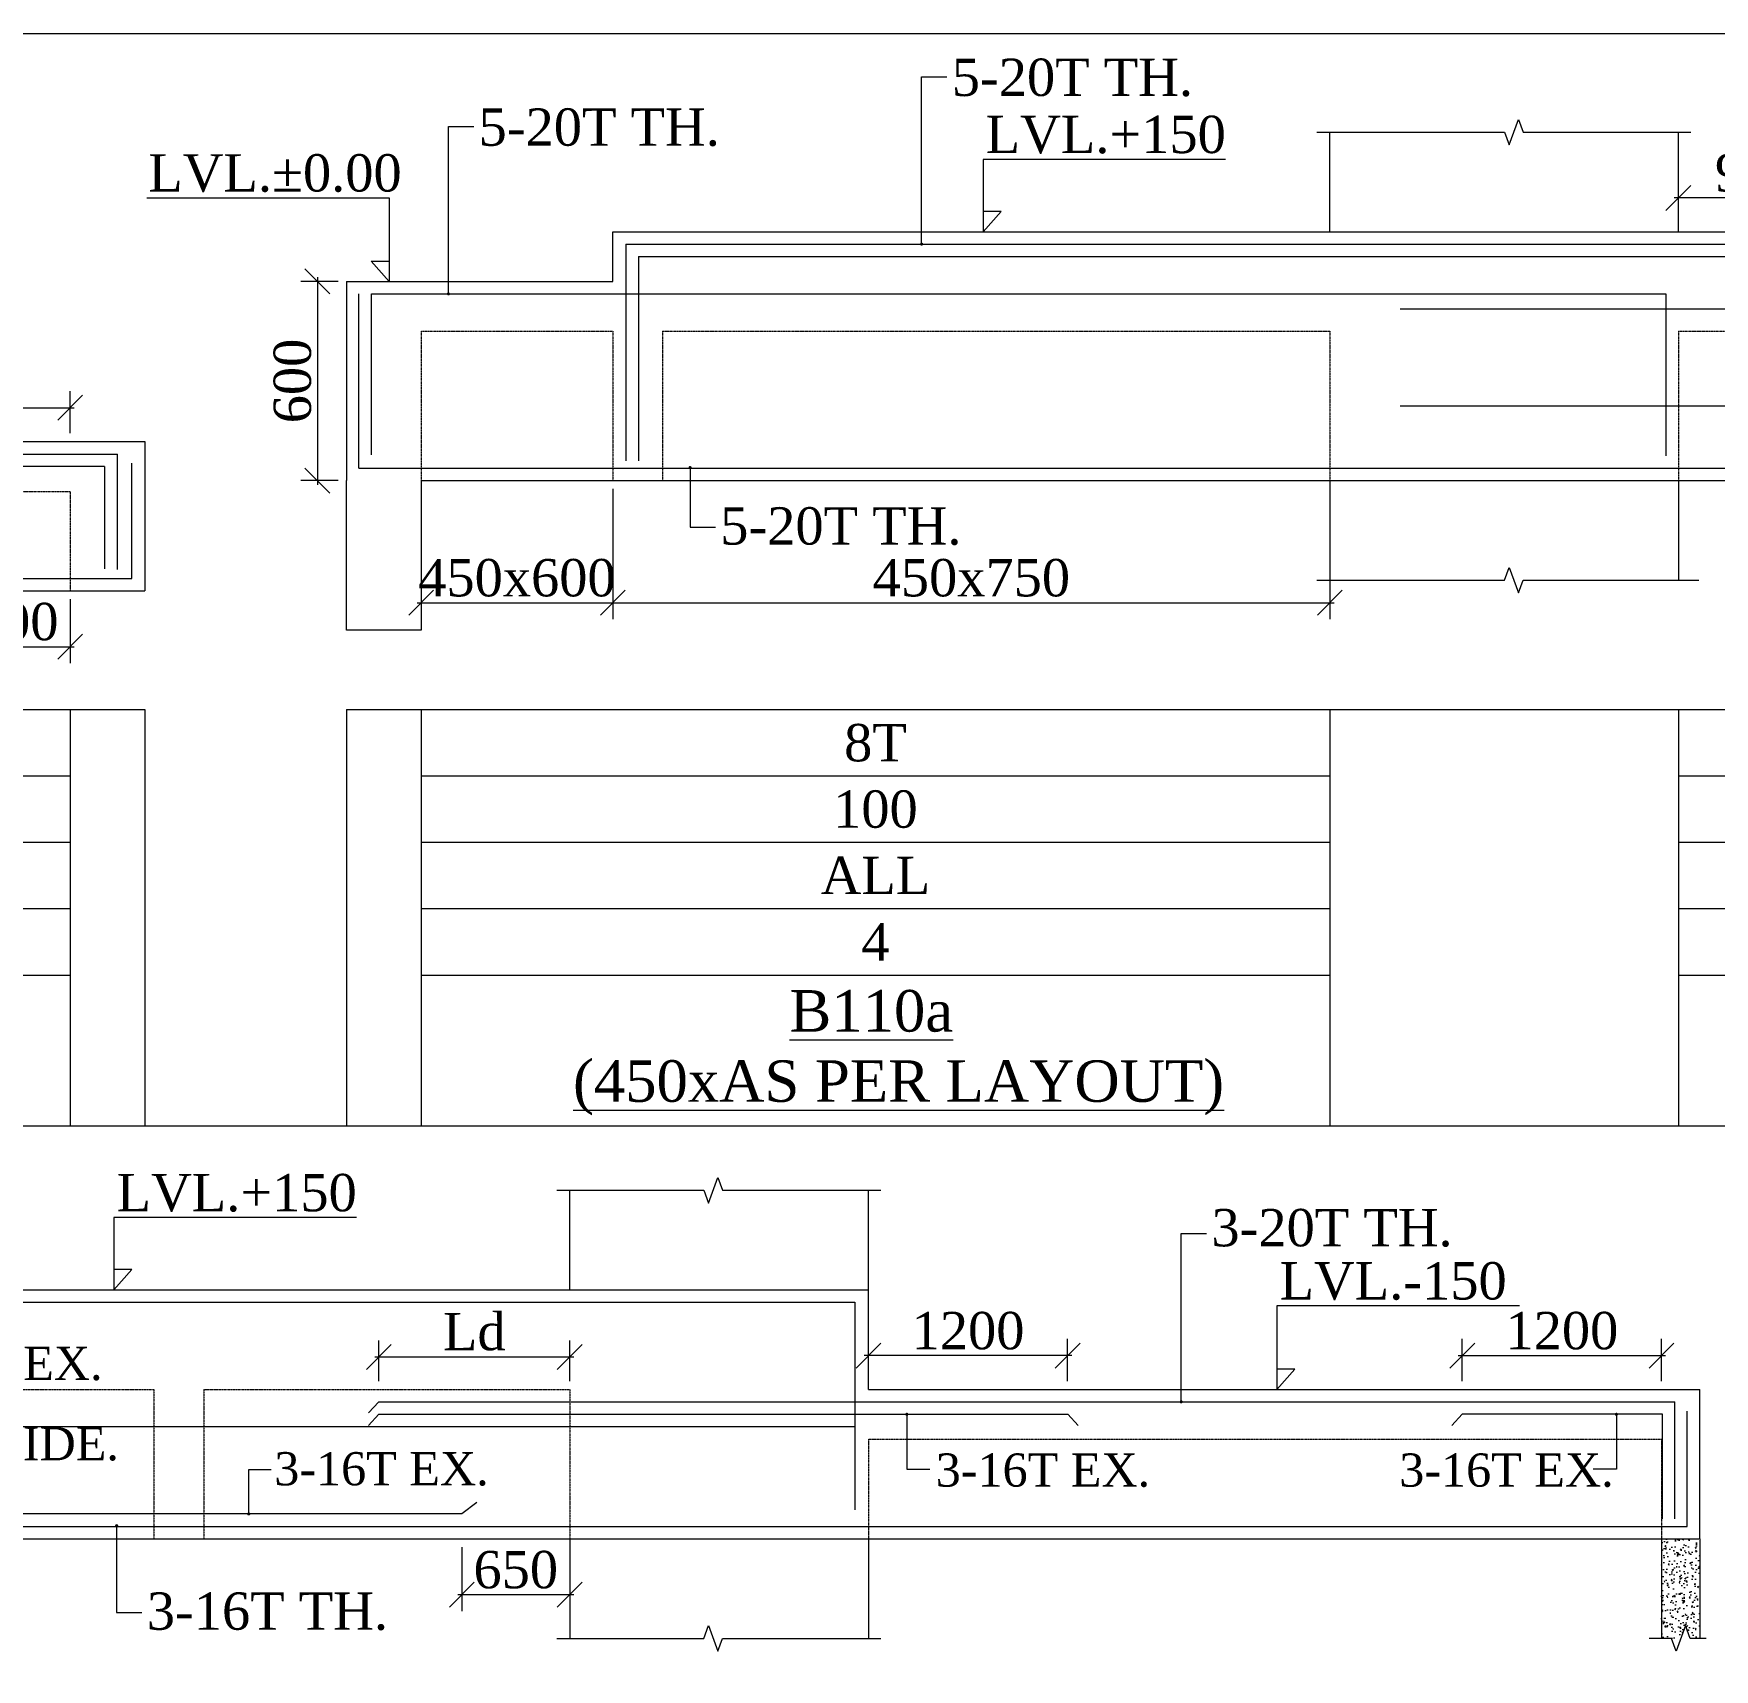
# Model space of a CAD drawing. Header units: millimetres. Extents: x 9781889 to 10654170, y -7852491 to -7608561.
# Drawn here: x 10346951 to 10357078, y -7770074 to -7760218 of the extents above; entities that cross this region are included whole.
import ezdxf
from ezdxf.enums import TextEntityAlignment as Align

# ---------------------------------------------------------------- set-up
doc = ezdxf.new("R2010")
doc.units = ezdxf.units.MM
doc.header["$LTSCALE"] = 10
doc.header["$PDMODE"] = 3
doc.linetypes.add('HIDDEN', pattern=[0.375, 0.25, -0.125])
for name, color, linetype, lineweight in [('LVL', 3, 'Continuous', 0), ('S-CUT OUT LINE', 9, 'Continuous', 0), ('S-DIM L.S.', 7, 'Continuous', 0), ('S-HATCH', 8, 'Continuous', 0), ('S-L.S.SECTION', 5, 'Continuous', 0), ('S-L.S.SLAB LINE', 252, 'HIDDEN', 0), ('S-L.S.STEEL', 1, 'Continuous', 9), ('S-L.S.STEEL 1', 6, 'Continuous', 0), ('S-SECTION MARK', 7, 'Continuous', 0), ('S-SHEET', 251, 'Continuous', 0), ('S-TEXT', 7, 'Continuous', 0), ('S-TEXT L.S. BEAM NO.', 30, 'Continuous', 0), ('S-TEXT. L.S.', 7, 'Continuous', 0)]:
    doc.layers.add(name, color=color, linetype=linetype, lineweight=lineweight)
doc.styles.add('135', font='arial.ttf', dxfattribs={"width": 0.8, "height": 135})
doc.styles.get("Standard").update_dxf_attribs({"font": 'arial.ttf'})
doc.styles.add('TEXT', font='times.ttf')
doc.dimstyles.new('75', dxfattribs={"dimtxt": 135, "dimasz": 90, "dimexe": 0.1, "dimexo": 0.03, "dimgap": 0.09, "dimtad": 1, "dimdec": 0, "dimzin": 0, "dimdsep": 46, "dimtxsty": '135', "dimblk": 'ARCHTICK', "dimcen": 0.09, "dimclrd": 256, "dimclre": 256, "dimclrt": 256, "dimadec": 0, "dimazin": 0, "dimtfac": 1, "dimtdec": 0, "dimtofl": 0, "dimtmove": 1, "dimatfit": 3, "dimldrblk": 'DOTSMALL', "dimfxl": 1, "dimtolj": 1, "dimtzin": 0, "dimlwd": -1, "dimlwe": -1, "dimarcsym": 0})
doc.dimstyles.new('SETU_1', dxfattribs={"dimtxt": 200, "dimasz": 150, "dimexe": 100, "dimexo": 50, "dimgap": 35, "dimtad": 1, "dimdec": 0, "dimzin": 0, "dimdsep": 46, "dimtxsty": 'Standard', "dimblk": 'OBLIQUE', "dimcen": 150, "dimdle": 25, "dimclrd": 256, "dimclre": 7, "dimclrt": 256, "dimadec": 0, "dimazin": 0, "dimtfac": 1, "dimtdec": 0, "dimtofl": 0, "dimtmove": 1, "dimatfit": 3, "dimfxl": 1, "dimtolj": 1, "dimtzin": 0, "dimlwd": -1, "dimlwe": 5, "dimarcsym": 1})

# ---------------------------------------------------------------- blocks, each defined once
blk = doc.blocks.new('_ArchTick')
at = {"color": 0, "linetype": 'ByBlock', "const_width": 0.15}
blk.add_lwpolyline([(-0.5, -0.5), (0.5, 0.5)], dxfattribs=at)
blk = doc.blocks.new('_Oblique')
at = {"color": 0, "linetype": 'ByBlock', "lineweight": -2}
blk.add_line((-0.5, -0.5), (0.5, 0.5), dxfattribs=at)
blk = doc.blocks.new('*D781')
at = {"layer": 'Defpoints', "color": 0, "transparency": 16777216}
for p in [(10348836, -7761711), (10348661, -7762911), (10348836, -7762911)]:
    blk.add_point(p, dxfattribs=at)
at = {"layer": 'S-DIM L.S.', "color": 7, "lineweight": 5, "transparency": 16777216}
for p, q in [((10348786, -7761711), (10348561, -7761711)), ((10348786, -7762911), (10348561, -7762911))]:
    blk.add_line(p, q, dxfattribs=at)
at = {"layer": 'S-DIM L.S.', "transparency": 16777216}
blk.add_line((10348661, -7761686), (10348661, -7762936), dxfattribs=at)
at = {"layer": 'S-DIM L.S.', "transparency": 16777216, "xscale": 150, "yscale": 150, "zscale": 150}
for p, rotation in [((10348661, -7761711), 90), ((10348661, -7762911), 270)]:
    blk.add_blockref('_Oblique', p, dxfattribs=dict(at, rotation=rotation))
at = {"layer": 'S-DIM L.S.', "transparency": 16777216, "insert": (10348511, -7762311), "char_height": 225, "attachment_point": 5, "rotation": 90, "style": 'TEXT'}
blk.add_mtext('\\A1;600', dxfattribs=at)
blk = doc.blocks.new('*D782')
at = {"layer": 'Defpoints', "color": 0, "transparency": 16777216}
for p in [(10356861, -7761208), (10356861, -7761411, 0), (10357811, -7761411, 0)]:
    blk.add_point(p, dxfattribs=at)
at = {"layer": 'S-DIM L.S.', "color": 7, "lineweight": 5, "transparency": 16777216}
for p, q in [((10356861, -7761361), (10356861, -7761108)), ((10357811, -7761361), (10357811, -7761108))]:
    blk.add_line(p, q, dxfattribs=at)
at = {"layer": 'S-DIM L.S.', "transparency": 16777216}
blk.add_line((10357836, -7761208), (10356836, -7761208), dxfattribs=at)
at = {"layer": 'S-DIM L.S.', "transparency": 16777216, "xscale": 150, "yscale": 150, "zscale": 150, "rotation": 180}
blk.add_blockref('_Oblique', (10356861, -7761208), dxfattribs=at)
at = {"layer": 'S-DIM L.S.', "transparency": 16777216, "xscale": 150, "yscale": 150, "zscale": 150}
blk.add_blockref('_Oblique', (10357811, -7761208), dxfattribs=at)
at = {"layer": 'S-DIM L.S.', "transparency": 16777216, "insert": (10357336, -7761058), "char_height": 225, "attachment_point": 5, "style": 'TEXT'}
blk.add_mtext('\\A1;950', dxfattribs=at)
blk = doc.blocks.new('*D795')
at = {"layer": 'Defpoints', "color": 0, "transparency": 16777216}
for p in [(10349531, -7769287, 0), (10350181, -7769287, 0), (10350181, -7769623)]:
    blk.add_point(p, dxfattribs=at)
at = {"layer": 'S-DIM L.S.', "color": 7, "lineweight": 5, "transparency": 16777216}
for p, q in [((10349531, -7769337), (10349531, -7769723)), ((10350181, -7769337), (10350181, -7769723))]:
    blk.add_line(p, q, dxfattribs=at)
at = {"layer": 'S-DIM L.S.', "transparency": 16777216}
blk.add_line((10349506, -7769623), (10350206, -7769623), dxfattribs=at)
at = {"layer": 'S-DIM L.S.', "transparency": 16777216, "xscale": 150, "yscale": 150, "zscale": 150, "rotation": 180}
blk.add_blockref('_Oblique', (10349531, -7769623), dxfattribs=at)
at = {"layer": 'S-DIM L.S.', "transparency": 16777216, "xscale": 150, "yscale": 150, "zscale": 150}
blk.add_blockref('_Oblique', (10350181, -7769623), dxfattribs=at)
at = {"layer": 'S-DIM L.S.', "transparency": 16777216, "insert": (10349856, -7769474), "char_height": 225, "attachment_point": 5, "style": 'TEXT'}
blk.add_mtext('\\A1;650', dxfattribs=at)
blk = doc.blocks.new('*D797')
at = {"layer": 'Defpoints', "color": 0, "transparency": 16777216}
for p in [(10351981, -7768183), (10351981, -7768387, 0), (10353181, -7768387, 0)]:
    blk.add_point(p, dxfattribs=at)
at = {"layer": 'S-DIM L.S.', "color": 7, "lineweight": 5, "transparency": 16777216}
for p, q in [((10351981, -7768337), (10351981, -7768083)), ((10353181, -7768337), (10353181, -7768083))]:
    blk.add_line(p, q, dxfattribs=at)
at = {"layer": 'S-DIM L.S.', "transparency": 16777216}
blk.add_line((10353206, -7768183), (10351956, -7768183), dxfattribs=at)
at = {"layer": 'S-DIM L.S.', "transparency": 16777216, "xscale": 150, "yscale": 150, "zscale": 150, "rotation": 180}
blk.add_blockref('_Oblique', (10351981, -7768183), dxfattribs=at)
at = {"layer": 'S-DIM L.S.', "transparency": 16777216, "xscale": 150, "yscale": 150, "zscale": 150}
blk.add_blockref('_Oblique', (10353181, -7768183), dxfattribs=at)
at = {"layer": 'S-DIM L.S.', "transparency": 16777216, "insert": (10352581, -7768034), "char_height": 225, "attachment_point": 5, "style": 'TEXT'}
blk.add_mtext('\\A1;1200', dxfattribs=at)
blk = doc.blocks.new('*D798')
at = {"layer": 'Defpoints', "color": 0, "transparency": 16777216}
for p in [(10356759, -7768183), (10355559, -7768387, 0), (10356759, -7768387, 0)]:
    blk.add_point(p, dxfattribs=at)
at = {"layer": 'S-DIM L.S.', "color": 7, "lineweight": 5, "transparency": 16777216}
for p, q in [((10355559, -7768337), (10355559, -7768083)), ((10356759, -7768337), (10356759, -7768083))]:
    blk.add_line(p, q, dxfattribs=at)
at = {"layer": 'S-DIM L.S.', "transparency": 16777216}
blk.add_line((10355534, -7768183), (10356784, -7768183), dxfattribs=at)
at = {"layer": 'S-DIM L.S.', "transparency": 16777216, "xscale": 150, "yscale": 150, "zscale": 150, "rotation": 180}
blk.add_blockref('_Oblique', (10355559, -7768183), dxfattribs=at)
at = {"layer": 'S-DIM L.S.', "transparency": 16777216, "xscale": 150, "yscale": 150, "zscale": 150}
blk.add_blockref('_Oblique', (10356759, -7768183), dxfattribs=at)
at = {"layer": 'S-DIM L.S.', "transparency": 16777216, "insert": (10356159, -7768034), "char_height": 225, "attachment_point": 5, "style": 'TEXT'}
blk.add_mtext('\\A1;1200', dxfattribs=at)
blk = doc.blocks.new('*D1206')
at = {"layer": 'Defpoints', "color": 0, "transparency": 16777216}
for p in [(10349031, -7768192), (10349031, -7768387, 0), (10350181, -7768387, 0)]:
    blk.add_point(p, dxfattribs=at)
at = {"layer": 'S-DIM L.S.', "color": 7, "lineweight": 5, "transparency": 16777216}
for p, q in [((10349031, -7768337), (10349031, -7768092)), ((10350181, -7768337), (10350181, -7768092))]:
    blk.add_line(p, q, dxfattribs=at)
at = {"layer": 'S-DIM L.S.', "transparency": 16777216}
blk.add_line((10350206, -7768192), (10349006, -7768192), dxfattribs=at)
at = {"layer": 'S-DIM L.S.', "transparency": 16777216, "xscale": 150, "yscale": 150, "zscale": 150, "rotation": 180}
blk.add_blockref('_Oblique', (10349031, -7768192), dxfattribs=at)
at = {"layer": 'S-DIM L.S.', "transparency": 16777216, "xscale": 150, "yscale": 150, "zscale": 150}
blk.add_blockref('_Oblique', (10350181, -7768192), dxfattribs=at)
at = {"layer": 'S-DIM L.S.', "transparency": 16777216, "insert": (10349606, -7768040), "char_height": 225, "attachment_point": 5, "style": 'TEXT'}
blk.add_mtext('\\A1;Ld', dxfattribs=at)
blk = doc.blocks.new('*D1674')
at = {"layer": 'Defpoints', "color": 0, "transparency": 16777216}
for p in [(10347171, -7762472), (10345921, -7762676, 0), (10347171, -7762676, 0)]:
    blk.add_point(p, dxfattribs=at)
at = {"layer": 'S-DIM L.S.', "color": 7, "lineweight": 5, "transparency": 16777216}
for p, q in [((10345921, -7762626), (10345921, -7762372)), ((10347171, -7762626), (10347171, -7762372))]:
    blk.add_line(p, q, dxfattribs=at)
at = {"layer": 'S-DIM L.S.', "transparency": 16777216}
blk.add_line((10345896, -7762472), (10347196, -7762472), dxfattribs=at)
at = {"layer": 'S-DIM L.S.', "transparency": 16777216, "xscale": 150, "yscale": 150, "zscale": 150, "rotation": 180}
blk.add_blockref('_Oblique', (10345921, -7762472), dxfattribs=at)
at = {"layer": 'S-DIM L.S.', "transparency": 16777216, "xscale": 150, "yscale": 150, "zscale": 150}
blk.add_blockref('_Oblique', (10347171, -7762472), dxfattribs=at)
at = {"layer": 'S-DIM L.S.', "transparency": 16777216, "insert": (10346546, -7762323), "char_height": 225, "attachment_point": 5, "style": 'TEXT'}
blk.add_mtext('\\A1;1250', dxfattribs=at)
blk = doc.blocks.new('*D1695')
at = {"layer": 'Defpoints', "color": 0, "transparency": 16777216}
for p in [(10346471, -7763576, 0), (10347171, -7763576, 0), (10347171, -7763912)]:
    blk.add_point(p, dxfattribs=at)
at = {"layer": 'S-DIM L.S.', "color": 7, "lineweight": 5, "transparency": 16777216}
for p, q in [((10346471, -7763626), (10346471, -7764012)), ((10347171, -7763626), (10347171, -7764012))]:
    blk.add_line(p, q, dxfattribs=at)
at = {"layer": 'S-DIM L.S.', "transparency": 16777216}
blk.add_line((10346446, -7763912), (10347196, -7763912), dxfattribs=at)
at = {"layer": 'S-DIM L.S.', "transparency": 16777216, "xscale": 150, "yscale": 150, "zscale": 150, "rotation": 180}
blk.add_blockref('_Oblique', (10346471, -7763912), dxfattribs=at)
at = {"layer": 'S-DIM L.S.', "transparency": 16777216, "xscale": 150, "yscale": 150, "zscale": 150}
blk.add_blockref('_Oblique', (10347171, -7763912), dxfattribs=at)
at = {"layer": 'S-DIM L.S.', "transparency": 16777216, "insert": (10346846, -7763762), "char_height": 225, "attachment_point": 5, "style": 'TEXT'}
blk.add_mtext('\\A1;700', dxfattribs=at)
blk = doc.blocks.new('*D1778')
at = {"layer": 'Defpoints', "color": 0, "transparency": 16777216}
for p in [(10349286, -7762911, 0), (10350441, -7762911, 0), (10350441, -7763647)]:
    blk.add_point(p, dxfattribs=at)
at = {"layer": 'S-DIM L.S.', "color": 7, "lineweight": 5, "transparency": 16777216}
for p, q in [((10349286, -7762961), (10349286, -7763747)), ((10350441, -7762961), (10350441, -7763747))]:
    blk.add_line(p, q, dxfattribs=at)
at = {"layer": 'S-DIM L.S.', "transparency": 16777216}
blk.add_line((10349261, -7763647), (10350466, -7763647), dxfattribs=at)
at = {"layer": 'S-DIM L.S.', "transparency": 16777216, "xscale": 150, "yscale": 150, "zscale": 150, "rotation": 180}
blk.add_blockref('_Oblique', (10349286, -7763647), dxfattribs=at)
at = {"layer": 'S-DIM L.S.', "transparency": 16777216, "xscale": 150, "yscale": 150, "zscale": 150}
blk.add_blockref('_Oblique', (10350441, -7763647), dxfattribs=at)
at = {"layer": 'S-DIM L.S.', "transparency": 16777216, "insert": (10349863, -7763498), "char_height": 225, "attachment_point": 5, "style": 'TEXT'}
blk.add_mtext('\\A1;450x600', dxfattribs=at)
blk = doc.blocks.new('*D1779')
at = {"layer": 'Defpoints', "color": 0, "transparency": 16777216}
for p in [(10350441, -7762911, 0), (10354761, -7762911), (10354761, -7763647)]:
    blk.add_point(p, dxfattribs=at)
at = {"layer": 'S-DIM L.S.', "color": 7, "lineweight": 5, "transparency": 16777216}
for p, q in [((10350441, -7762961), (10350441, -7763747)), ((10354761, -7762961), (10354761, -7763747))]:
    blk.add_line(p, q, dxfattribs=at)
at = {"layer": 'S-DIM L.S.', "transparency": 16777216}
blk.add_line((10350416, -7763647), (10354786, -7763647), dxfattribs=at)
at = {"layer": 'S-DIM L.S.', "transparency": 16777216, "xscale": 150, "yscale": 150, "zscale": 150, "rotation": 180}
blk.add_blockref('_Oblique', (10350441, -7763647), dxfattribs=at)
at = {"layer": 'S-DIM L.S.', "transparency": 16777216, "xscale": 150, "yscale": 150, "zscale": 150}
blk.add_blockref('_Oblique', (10354761, -7763647), dxfattribs=at)
at = {"layer": 'S-DIM L.S.', "transparency": 16777216, "insert": (10352601, -7763498), "char_height": 225, "attachment_point": 5, "style": 'TEXT'}
blk.add_mtext('\\A1;450x750', dxfattribs=at)

msp = doc.modelspace()

# ---------------------------------------------------------------- hatches: boundary and pattern name
at = {"layer": 'S-HATCH'}
h = msp.add_hatch(dxfattribs=at)
h.set_pattern_fill('AR-CONC', color=256, scale=0.5)
h.set_pattern_definition([(50, (562003.936, -40669.81), (91.0923345, -7.96954277), [9.525, -104.775]), (355, (562003.94, -40669.81), (-17.6217107, 95.5284226), [7.62, -83.8202921]), (100.4514447, (562011.53, -40670.47), (73.47062355, 87.55887596), [8.0950044, -89.0451223]), (46.1842, (562003.94, -40644.41), (135.5395204, -21.021164), [14.2875, -157.1625]), (96.6355576, (562015.23, -40646.16), (118.702067, 123.7130623), [12.1425116, -133.5678041]), (351.1841512, (562003.94, -40644.41), (118.702067, 123.7130623), [11.4299835, -125.729866]), (21, (562016.636, -40650.76), (75.80719563, -51.1325991), [9.525, -104.775]), (326, (562016.64, -40650.76), (30.9010142, 92.09398306), [7.62, -83.82]), (71.451445, (562022.95, -40655.02), (106.70820964, 40.96138444), [8.0950044, -89.0449688]), (37.5, (562003.936, -40669.81), (1.544301625, 42.27751944), [0, -82.804, 0, -85.09, 0, -84.1375]), (7.5, (562003.936, -40669.81), (33.40983126, 50.09028741), [0, -48.514, 0, -80.899, 0, -32.0675]), (327.5, (561975.615, -40669.81), (67.79529758, -2.864372), [0, -31.75, 0, -99.06, 0, -131.445]), (317.5, (561962.915, -40669.81), (74.0645907, 12.71324552), [0, -41.275, 0, -65.786, 0, -93.345])])
h.paths.add_polyline_path([(10356759.1, -7769886.9), (10356874.9, -7769886.9), (10356902.8, -7769810.1), (10356930.8, -7769886.9), (10356989.1, -7769886.9), (10356989.1, -7769286.9), (10356759.1, -7769286.9)])

# ---------------------------------------------------------------- linework, layer by layer
at = {"layer": 'LVL', "linetype": 'Continuous', "elevation": 0}
for points in [[(10354132.7, -7760976.5), (10352671.4, -7760976.5), (10352671.4, -7761411.5), (10352779.6, -7761289.4), (10352671.4, -7761289.4)], [(10347632.6, -7761208.1), (10349093.8, -7761208.1), (10349093.8, -7761711.5), (10348985.6, -7761589.4), (10349093.8, -7761589.4)], [(10348896.4, -7767351.9), (10347435.2, -7767351.9), (10347435.2, -7767786.9), (10347543.4, -7767664.9), (10347435.2, -7767664.9)], [(10355903.5, -7767883.5), (10354442.2, -7767883.5), (10354442.2, -7768386.9), (10354550.4, -7768264.9), (10354442.2, -7768264.9)]]:
    msp.add_lwpolyline(points, dxfattribs=at)
at = {"layer": 'S-CUT OUT LINE', "color": 5, "elevation": 0}
for points in [[(10354682.7, -7760811.5), (10355812.9, -7760811.5), (10355840.8, -7760888.3), (10355896.8, -7760734.6), (10355924.8, -7760811.5), (10356936, -7760811.5)], [(10354682.7, -7763511.5), (10355812.9, -7763511.5), (10355840.8, -7763434.6), (10355896.8, -7763588.3), (10355924.8, -7763511.5), (10356985, -7763511.5)], [(10350102.9, -7767186.9), (10350989.6, -7767186.9), (10351017.5, -7767263.8), (10351073.5, -7767110.1), (10351101.4, -7767186.9), (10352056.2, -7767186.9)], [(10350102.9, -7769886.9), (10350989.6, -7769886.9), (10351017.5, -7769810.1), (10351073.5, -7769963.8), (10351101.4, -7769886.9), (10352056.2, -7769886.9)]]:
    msp.add_lwpolyline(points, dxfattribs=at)
at = {"layer": 'S-CUT OUT LINE', "color": 1, "elevation": 0}
msp.add_lwpolyline([(10357028.5, -7769886.9), (10356930.8, -7769886.9), (10356902.8, -7769810.1), (10356846.9, -7769963.8), (10356818.9, -7769886.9), (10356684.1, -7769886.9)], dxfattribs=at)
at = {"layer": 'S-L.S.SECTION'}
for p, q in [((10354761, -7761411.5, 0), (10354761, -7760811.5, 0)), ((10356861, -7761411.5, 0), (10356861, -7760811.5, 0)), ((10350441, -7761411.5, 0), (10361091, -7761411.5, 0)), ((10350441, -7761711.5, 0), (10350441, -7761411.5, 0)), ((10348836, -7761711.5), (10350441, -7761711.5, 0)), ((10348836, -7761711.5, 0), (10348836, -7762911.5, 0)), ((10342190.9, -7762676, 0), (10347620.9, -7762676, 0)), ((10347620.9, -7762676, 0), (10347620.9, -7763576, 0)), ((10348836, -7762911.5), (10348836, -7762911.5)), ((10349286, -7762911.5, 0), (10361091, -7762911.5, 0)), ((10354761, -7762911.5, 0), (10354761, -7763511.5, 0)), ((10356861, -7762911.5, 0), (10356861, -7763511.5, 0)), ((10337747.9, -7763576, 0), (10347620.9, -7763576, 0)), ((10350181.2, -7767786.9, 0), (10350181.2, -7767186.9, 0)), ((10351981.2, -7768386.9, 0), (10351981.2, -7767186.9, 0)), ((10337971.2, -7767786.9, 0), (10351981.2, -7767786.9, 0)), ((10351981.2, -7768386.9, 0), (10356989.1, -7768386.9, 0)), ((10356989.1, -7769286.9, 0), (10356989.1, -7768386.9, 0)), ((10356989.1, -7769286.9, 0), (10356989.1, -7768386.9, 0)), ((10345246.2, -7769286.9, 0), (10356985, -7769286.9, 0)), ((10350181.2, -7769286.9, 0), (10350181.2, -7769886.9, 0)), ((10351981.2, -7769286.9, 0), (10351981.2, -7769886.9, 0))]:
    msp.add_line(p, q, dxfattribs=at)
at = {"layer": 'S-L.S.SECTION', "color": 1}
for p, q in [((10356759.1, -7769286.9, 0), (10356759.1, -7769886.9, 0)), ((10356989.1, -7769286.9, 0), (10356989.1, -7769886.9, 0))]:
    msp.add_line(p, q, dxfattribs=at)
at = {"layer": 'S-L.S.SECTION', "elevation": 0}
msp.add_lwpolyline([(10349286, -7762911.5), (10349286, -7763811.5), (10348836, -7763811.5), (10348836, -7762911.5)], dxfattribs=at)
at = {"layer": 'S-L.S.SLAB LINE', "ltscale": 0.3}
for p, q in [((10348836, -7762011.5, 0), (10348836, -7762011.5, 0)), ((10349286, -7762011.5, 0), (10350441, -7762011.5, 0)), ((10349286, -7762011.5, 0), (10349286, -7762911.5, 0)), ((10350441, -7762011.5, 0), (10350441, -7762911.5, 0)), ((10350741, -7762011.5, 0), (10354761, -7762011.5)), ((10350741, -7762011.5, 0), (10350741, -7762911.5, 0)), ((10354761, -7762011.5), (10354761, -7762911.5)), ((10356861, -7762011.5, 0), (10360641, -7762011.5, 0)), ((10356861, -7762011.5, 0), (10356861, -7762911.5, 0)), ((10342190.8, -7762976, 0), (10347170.8, -7762976, 0)), ((10347170.8, -7762976, 0), (10347170.8, -7763576, 0)), ((10345696.2, -7768386.9, 0), (10347676.2, -7768386.9, 0)), ((10347676.2, -7768386.9, 0), (10347676.2, -7769286.9, 0)), ((10347976.2, -7768386.9, 0), (10350181.2, -7768386.9, 0)), ((10347976.2, -7768386.9, 0), (10347976.2, -7769286.9, 0)), ((10350181.3, -7768386.9, 0), (10350181.3, -7769286.9, 0)), ((10351981.2, -7768686.9, 0), (10356759.1, -7768686.9, 0)), ((10351981.2, -7768686.9, 0), (10351981.2, -7769286.9, 0)), ((10356759.1, -7768686.9, 0), (10356759.1, -7769286.9, 0)), ((10356759.1, -7768686.9, 0), (10356759.1, -7769286.9, 0)), ((10356759.1, -7768686.9, 0), (10356759.1, -7769286.9, 0)), ((10356759.1, -7768686.9, 0), (10356759.1, -7769286.9, 0))]:
    msp.add_line(p, q, dxfattribs=at)
at = {"layer": 'S-L.S.STEEL'}
for p, q in [((10350520, -7761486.5, 0), (10360941, -7761486.5, 0)), ((10350520, -7761486.5, 0), (10350520, -7762792.5, 0)), ((10350595.4, -7761561.5, 0), (10357811, -7761561.5, 0)), ((10350595.4, -7761561.5, 0), (10350595.4, -7762792.5, 0)), ((10348911, -7762836.5, 0), (10348911, -7761786.5, 0)), ((10348986, -7761786.5, 0), (10356786, -7761786.5, 0)), ((10348986, -7762756.8, 0), (10348986, -7761786.5, 0)), ((10356786, -7761786.5, 0), (10356786, -7762761.5, 0)), ((10337893.8, -7762751, 0), (10347455.4, -7762751, 0)), ((10347455.4, -7763446.7, 0), (10347455.4, -7762751, 0)), ((10347377.3, -7762826, 0), (10347377.3, -7763442.1, 0)), ((10347542.9, -7763501, 0), (10347542.9, -7762805.3, 0)), ((10348911, -7762836.5, 0), (10361016, -7762836.5, 0)), ((10337818.8, -7763501, 0), (10347542.9, -7763501, 0)), ((10349031.1, -7768461.9, 0), (10348967.9, -7768528.8, 0)), ((10349031.1, -7768536.9, 0), (10348967.9, -7768603.8, 0)), ((10349031.1, -7768461.9, 0), (10356839.1, -7768461.9, 0)), ((10349031.1, -7768536.9, 0), (10353181.3, -7768536.9, 0)), ((10353181.3, -7768536.9, 0), (10353244.4, -7768603.8, 0)), ((10355558.9, -7768536.9, 0), (10355495.7, -7768603.8, 0)), ((10356764.1, -7768536.9, 0), (10355558.9, -7768536.9, 0)), ((10356764.1, -7769166.2, 0), (10356764.1, -7768536.9, 0)), ((10356839.1, -7769166.2, 0), (10356839.1, -7768461.9, 0)), ((10356914.1, -7769211.9, 0), (10356914.1, -7768518.7, 0)), ((10345330.8, -7769211.9, 0), (10356914.1, -7769211.9, 0))]:
    msp.add_line(p, q, dxfattribs=at)
at = {"layer": 'S-L.S.STEEL', "elevation": 0}
msp.add_lwpolyline([(10349620.6, -7769068.7), (10349531.1, -7769136.9), (10346346.3, -7769136.9), (10346264.3, -7769066.2)], dxfattribs=at)
at = {"layer": 'S-L.S.STEEL'}
for points in [[(10347377.3, -7762826, 0), (10345920.8, -7762826, 0), (10345857.6, -7762892.9, 0)], [(10338060.6, -7767861.9, 0), (10351899.2, -7767861.9, 0), (10351899.2, -7769112.1, 0)]]:
    msp.add_polyline3d(points, dxfattribs=at)
at = {"layer": 'S-L.S.STEEL 1'}
for p, q in [((10355184.6, -7761877.1, 0), (10361016, -7761877.1, 0)), ((10355184.6, -7762461.5, 0), (10361016, -7762461.5, 0)), ((10345330.8, -7768609.3, 0), (10351899.2, -7768609.3, 0))]:
    msp.add_line(p, q, dxfattribs=at)
at = {"layer": 'S-SHEET'}
for p, q in [((10337747.9, -7764290.3), (10347620.8, -7764290.3, 0)), ((10347170.8, -7764290.3, 0), (10347170.8, -7766799.5, 0)), ((10347620.8, -7764290.3, 0), (10347620.8, -7766799.5, 0)), ((10348836, -7764290.3, 0), (10361091, -7764290.3, 0)), ((10348836, -7764290.3), (10348836, -7766799.5)), ((10349286, -7764290.3), (10349286, -7766799.5)), ((10354761, -7764290.3), (10354761, -7766799.5)), ((10356861, -7764290.3), (10356861, -7766799.5)), ((10342190.8, -7764690.3, 0), (10347170.8, -7764690.3, 0)), ((10349286, -7764690.3, 0), (10354761, -7764690.3, 0)), ((10356861, -7764690.3, 0), (10360641, -7764690.3, 0)), ((10342190.8, -7765090.3, 0), (10347170.8, -7765090.3, 0)), ((10349286, -7765090.3, 0), (10354761, -7765090.3, 0)), ((10356861, -7765090.3, 0), (10360641, -7765090.3, 0)), ((10342190.8, -7765490.3, 0), (10347170.8, -7765490.3, 0)), ((10349286, -7765490.3, 0), (10354761, -7765490.3, 0)), ((10356861, -7765490.3, 0), (10360641, -7765490.3, 0)), ((10342190.8, -7765890.3, 0), (10347170.8, -7765890.3, 0)), ((10349286, -7765890.3, 0), (10354761, -7765890.3, 0)), ((10356861, -7765890.3, 0), (10360641, -7765890.3, 0)), ((10316143.4, -7766799.5), (10367477.6, -7766799.5)), ((10337747.9, -7766799.5, 0), (10347620.8, -7766799.5, 0)), ((10348836, -7766799.5, 0), (10361091, -7766799.5, 0))]:
    msp.add_line(p, q, dxfattribs=at)
msp.add_lwpolyline([(10316143.4, -7760218.1), (10367477.6, -7760218.1), (10367477.6, -7801877.7), (10316143.4, -7801877.7)], close=True, dxfattribs=at)

# ---------------------------------------------------------------- texts
at = {"layer": 'LVL', "style": 'TEXT'}
for s, p in [('LVL.+150', (10352687.2, -7760938, 0)), ('LVL.%%P0.00', (10347641.8, -7761169.6, 0)), ('LVL.+150', (10347451, -7767313.5, 0)), ('LVL.-150', (10354458, -7767845.1, 0))]:
    msp.add_text(s, height=225, dxfattribs=at).set_placement(p)
at = {"layer": 'S-L.S.STEEL 1', "style": 'TEXT'}
msp.add_text('2-8T SIDE.', height=200, dxfattribs=at).set_placement((10346055.3, -7768813.5, 0))
at = {"layer": 'S-TEXT', "linetype": 'ByBlock', "style": 'TEXT'}
for s, p in [('8T', (10352023, -7764490.3, 0)), ('100', (10352023, -7764890.3, 0)), ('ALL', (10352023, -7765290.3, 0)), ('4', (10352023, -7765690.3, 0))]:
    msp.add_text(s, height=225, dxfattribs=at).set_placement(p, align=Align.MIDDLE_CENTER)
at = {"layer": 'S-TEXT L.S. BEAM NO.', "color": 140, "linetype": 'ByBlock', "style": 'TEXT'}
for s, p in [('%%UB110a', (10351505.3, -7766230.9, 0)), ('%%U(450xAS PER LAYOUT)', (10350200.8, -7766653.9, 0))]:
    msp.add_text(s, height=250, dxfattribs=at).set_placement(p)
at = {"layer": 'S-TEXT. L.S.', "style": 'TEXT'}
for s, height, p in [('5-20T TH.', 225, (10352483, -7760593.7, 0)), ('5-20T TH.', 225, (10349632, -7760893.7, 0)), ('5-20T TH.', 225, (10351087.9, -7763296.7, 0)), ('3-20T TH.', 225, (10354047.2, -7767524.6, 0)), ('3-16T EX.', 200, (10346074.5, -7768329.9, 0)), ('3-16T EX.', 200, (10348400.9, -7768964.6, 0)), ('3-16T EX.', 200, (10352386.2, -7768972.5, 0)), ('3-16T EX.', 200, (10355179, -7768972.5, 0)), ('3-16T TH.', 225, (10347632.9, -7769834.8, 0))]:
    msp.add_text(s, height=height, dxfattribs=at).set_placement(p)

# ---------------------------------------------------------------- dimensions: what is measured, and where the dimension line sits
at = {"layer": 'S-DIM L.S.'}
for base, p1, p2, picture, middle in [((10356861, -7761207.7, 0), (10357811, -7761411.5, 0), (10356861, -7761411.5, 0), '*D782', (10357336, -7761057.9, 0)), ((10351981.3, -7768183.1, 0), (10353181.3, -7768386.9, 0), (10351981.3, -7768386.9, 0), '*D797', (10352581.3, -7768033.7, 0))]:
    dim = msp.add_linear_dim(base=base, p1=p1, p2=p2, dimstyle='SETU_1', override={"dimtxt": 225, "dimtxsty": 'TEXT'}, dxfattribs=at)
    dim.commit()
    dim.dimension.update_dxf_attribs({"geometry": picture, "text_midpoint": middle})
at = {"layer": 'S-DIM L.S.', "color": 7}
dim = msp.add_linear_dim(base=(10348660.8, -7762911.5, 0), p1=(10348836, -7761711.5, 0), p2=(10348836, -7762911.5, 0), angle=90, dimstyle='SETU_1', override={"dimtxt": 225, "dimlfac": 0.5, "dimtxsty": 'TEXT'}, dxfattribs=at)
dim.commit()
dim.dimension.update_dxf_attribs({"geometry": '*D781', "text_midpoint": (10348511.4, -7762311.5, 0)})
at = {"layer": 'S-DIM L.S.'}
for base, p1, p2, picture, middle in [((10347170.8, -7762472.2, 0), (10345920.8, -7762676, 0), (10347170.8, -7762676, 0), '*D1674', (10346545.8, -7762322.8, 0)), ((10356758.9, -7768183.1, 0), (10355558.9, -7768386.9, 0), (10356758.9, -7768386.9, 0), '*D798', (10356158.9, -7768033.7, 0))]:
    dim = msp.add_linear_dim(base=base, p1=p1, p2=p2, angle=180, dimstyle='SETU_1', override={"dimtxt": 225, "dimtxsty": 'TEXT'}, dxfattribs=at)
    dim.commit()
    dim.dimension.update_dxf_attribs({"geometry": picture, "text_midpoint": middle})
dim = msp.add_linear_dim(base=(10350441, -7763647.4), p1=(10349286, -7762911.5, 0), p2=(10350441, -7762911.5, 0), text='450x600', dimstyle='SETU_1', override={"dimtxt": 225, "dimtxsty": 'TEXT'}, dxfattribs=at)
dim.commit()
dim.dimension.update_dxf_attribs({"geometry": '*D1778', "text_midpoint": (10349863.5, -7763647.4), "dimtype": 160})
for base, p1, p2, text, picture, middle in [((10354761, -7763647.4), (10350441, -7762911.5, 0), (10354761, -7762911.5), '450x750', '*D1779', (10352601, -7763497.6)), ((10349031.3, -7768192.2, 0), (10350181.3, -7768386.9, 0), (10349031.3, -7768386.9, 0), 'Ld', '*D1206', (10349606.3, -7768039.6, 0))]:
    dim = msp.add_linear_dim(base=base, p1=p1, p2=p2, text=text, dimstyle='SETU_1', override={"dimtxt": 225, "dimtxsty": 'TEXT'}, dxfattribs=at)
    dim.commit()
    dim.dimension.update_dxf_attribs({"geometry": picture, "text_midpoint": middle})
for base, p1, p2, picture, middle in [((10347170.8, -7763912.1, 0), (10346470.7, -7763576, 0), (10347170.8, -7763576, 0), '*D1695', (10346845.7, -7763912.1, 0)), ((10350181.2, -7769623, 0), (10349531.1, -7769286.9, 0), (10350181.2, -7769286.9, 0), '*D795', (10349856.1, -7769623, 0))]:
    dim = msp.add_linear_dim(base=base, p1=p1, p2=p2, angle=180, dimstyle='SETU_1', override={"dimtxt": 225, "dimtxsty": 'TEXT'}, dxfattribs=at)
    dim.commit()
    dim.dimension.update_dxf_attribs({"geometry": picture, "text_midpoint": middle, "dimtype": 160})

# ---------------------------------------------------------------- leaders
at = {"layer": 'S-SECTION MARK'}
for points in [[(10352301.3, -7761486.5, 0), (10352301.3, -7760478.6, 0), (10352453.9, -7760478.6, 0)], [(10349450.4, -7761786.5, 0), (10349450.4, -7760778.6, 0), (10349602.9, -7760778.6, 0)], [(10350906.2, -7762832.6, 0), (10350906.2, -7763191.9, 0), (10351058.8, -7763191.9, 0)], [(10353865.5, -7768461.9, 0), (10353865.5, -7767447.8, 0), (10354018.1, -7767447.8, 0)], [(10352212.1, -7768536.9, 0), (10352212.1, -7768867.3, 0), (10352351.5, -7768867.3, 0)], [(10356487.4, -7768536.9, 0), (10356487.4, -7768867.3, 0), (10356348.1, -7768867.3, 0)], [(10348247, -7769136.9, 0), (10348247, -7768868.7, 0), (10348382.4, -7768868.7, 0)], [(10347451.2, -7769208, 0), (10347451.2, -7769730, 0), (10347603.8, -7769730, 0)]]:
    msp.add_leader(points, dimstyle='75', override={"dimasz": 75}, dxfattribs=at)

doc.saveas('drawing.dxf')
